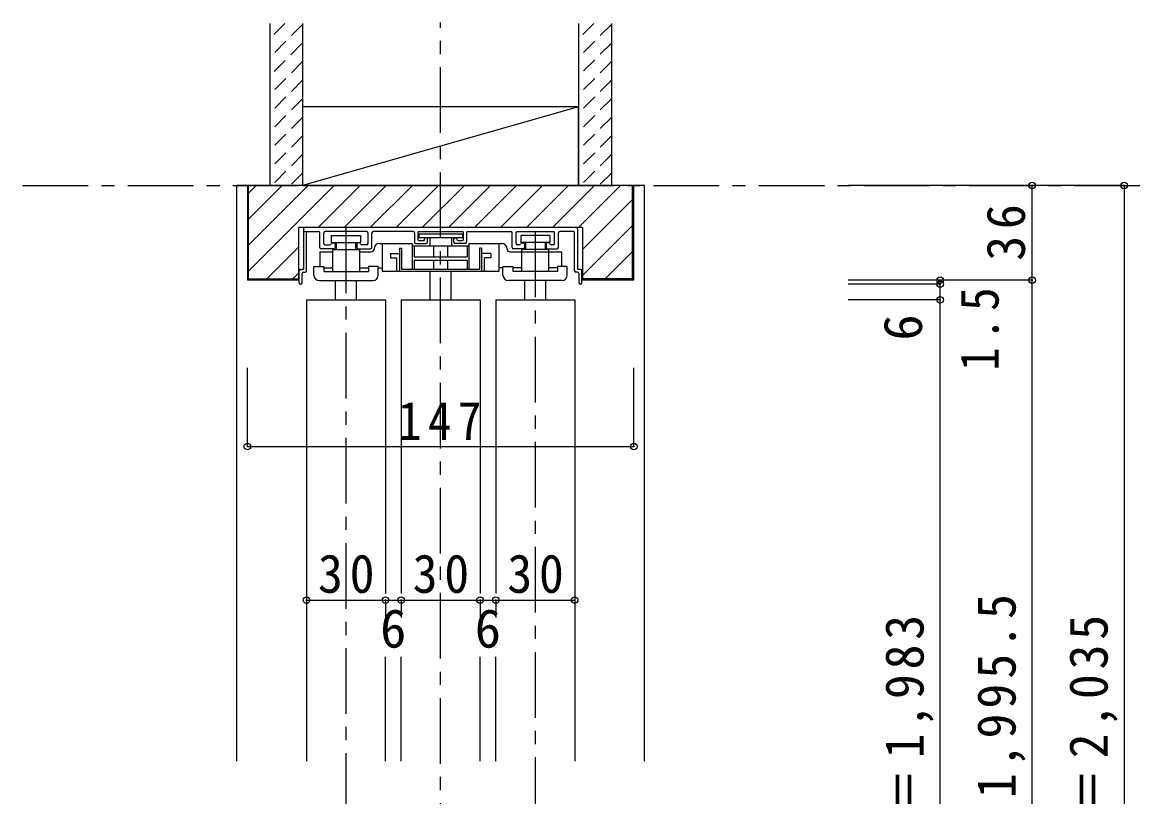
# Model space of a CAD drawing. Units: millimetres at full size, sheet at 1:5. Extents: x -973 to 977, y -718 to 696.
# Drawn here: x 136 to 565, y -299.2 to -5.2 of the extents above; entities that cross this region are included whole.
import ezdxf
from ezdxf.enums import TextEntityAlignment as Align

# ---------------------------------------------------------------- set-up
doc = ezdxf.new("R2010")
doc.units = ezdxf.units.MM
doc.header["$LTSCALE"] = 5
doc.header["$PDMODE"] = 32
doc.header["$PDSIZE"] = 2.5
doc.linetypes.add('CHAIN1', pattern=[8, 5, -1, 1, -1])
doc.linetypes.add('DASHED1', pattern=[1.8, 1.2, -0.6])
for name, color, linetype in [('0-1_通り芯', 4, 'CHAIN1'), ('0-2_柱', 7, 'Continuous'), ('0-3_仕上げ', 7, 'Continuous'), ('0-4_枠', 3, 'Continuous'), ('0-6_扉', 6, 'Continuous'), ('0-7_金物', 7, 'Continuous'), ('0-A_文字', 3, 'Continuous'), ('0-B_寸法', 7, 'Continuous'), ('0-C_ハッチ', 4, 'DASHED1')]:
    doc.layers.add(name, color=color, linetype=linetype)
doc.styles.add('ＭＳ ゴシック', font='')
doc.styles.get('ＭＳ ゴシック').set_extended_font_data('MS Gothic')

msp = doc.modelspace()

# ---------------------------------------------------------------- linework, layer by layer
at = {"layer": '0-1_通り芯'}
for p, q in [((294.986, -527.166), (294.986, -5.153)), ((135.986, -67.167), (564.986, -67.167)), ((258.986, -83.167), (258.986, -505.167)), ((330.986, -84.667), (330.986, -505.167))]:
    msp.add_line(p, q, dxfattribs=at)
at = {"layer": '0-2_柱'}
for p, q in [((242.486, -37.167), (242.486, -67.167)), ((347.486, -37.167), (242.486, -37.167)), ((347.486, -37.167), (242.486, -67.167)), ((347.486, -67.167), (347.486, -37.167)), ((242.486, -67.167), (347.486, -67.167))]:
    msp.add_line(p, q, dxfattribs=at)
at = {"layer": '0-3_仕上げ', "color": 2}
for p, q in [((229.986, -5.515), (229.986, -67.167)), ((242.486, -5.515), (242.486, -67.167)), ((347.486, -5.515), (347.486, -67.167)), ((359.986, -5.515), (359.986, -67.167)), ((242.486, -67.167), (229.986, -67.167)), ((359.986, -67.167), (347.486, -67.167))]:
    msp.add_line(p, q, dxfattribs=at)
at = {"layer": '0-4_枠', "color": 4}
for p, q in [((221.486, -67.167), (217.486, -67.167)), ((217.486, -286.167), (217.486, -67.167)), ((372.486, -67.167), (368.486, -67.167)), ((372.486, -286.167), (372.486, -67.167))]:
    msp.add_line(p, q, dxfattribs=at)
at = {"layer": '0-4_枠'}
for p, q in [((221.486, -67.167), (221.486, -103.167)), ((368.486, -67.167), (221.486, -67.167)), ((221.986, -102.667), (221.986, -67.167)), ((367.986, -102.667), (367.986, -67.167)), ((368.486, -103.167), (368.486, -67.167)), ((221.986, -102.667), (240.986, -102.667)), ((367.986, -102.667), (348.986, -102.667)), ((240.986, -103.167), (221.486, -103.167)), ((368.486, -103.167), (348.986, -103.167))]:
    msp.add_line(p, q, dxfattribs=at)
at = {"layer": '0-6_扉'}
for p, q in [((243.986, -110.667), (273.986, -110.667)), ((243.986, -110.667), (243.986, -286.167)), ((273.986, -110.667), (273.986, -222.366)), ((279.986, -110.667), (309.986, -110.667)), ((279.986, -110.667), (279.986, -222.366)), ((309.986, -110.667), (309.986, -222.366)), ((315.986, -110.667), (345.986, -110.667)), ((315.986, -110.667), (315.986, -222.366)), ((345.986, -110.667), (345.986, -286.167)), ((273.986, -286.167), (273.986, -246.526)), ((279.986, -286.167), (279.986, -246.526)), ((309.986, -286.167), (309.986, -246.526)), ((315.986, -286.167), (315.986, -246.526))]:
    msp.add_line(p, q, dxfattribs=at)
at = {"layer": '0-7_金物'}
for p, q in [((242.884, -83.667), (242.884, -99.067)), ((346.584, -83.167), (243.384, -83.167)), ((243.384, -84.667), (248.584, -84.667)), ((243.984, -99.667), (243.984, -85.167)), ((249.084, -90.767), (249.084, -85.167)), ((250.584, -89.267), (250.584, -85.167)), ((266.884, -84.667), (251.084, -84.667)), ((267.384, -89.267), (267.384, -85.167)), ((268.884, -90.767), (268.884, -85.167)), ((284.584, -84.667), (269.37, -84.667)), ((285.084, -85.167), (285.084, -88.767)), ((286.284, -85.167), (286.284, -87.567)), ((286.7, -85.529), (303.265, -85.529)), ((286.7, -85.529), (286.7, -86.909)), ((286.784, -84.667), (303.184, -84.667)), ((303.265, -85.529), (303.265, -86.909)), ((303.684, -87.567), (303.684, -85.167)), ((304.884, -85.167), (304.884, -88.767)), ((305.384, -84.667), (321.684, -84.667)), ((322.184, -90.767), (322.184, -85.167)), ((323.684, -89.267), (323.684, -85.167)), ((324.184, -84.667), (337.784, -84.667)), ((338.284, -89.267), (338.284, -85.167)), ((339.784, -90.767), (339.784, -85.167)), ((345.484, -84.667), (340.284, -84.667)), ((345.984, -99.667), (345.984, -85.167)), ((347.084, -83.667), (347.084, -99.067)), ((251.084, -89.767), (252.905, -89.767)), ((253.391, -86.22), (264.463, -86.22)), ((253.884, -88.967), (254.384, -88.967)), ((254.884, -89.467), (254.884, -90.767)), ((255.27, -88.79), (255.27, -91.443)), ((262.684, -88.79), (262.684, -91.443)), ((263.084, -89.467), (263.084, -90.767)), ((264.084, -88.967), (263.584, -88.967)), ((264.463, -86.22), (264.463, -88.79)), ((266.884, -89.767), (265.064, -89.767)), ((271.685, -89.227), (284.24, -89.227)), ((284.24, -89.227), (284.24, -99.032)), ((284.396, -90.054), (305.732, -90.054)), ((284.888, -90.054), (284.888, -94.243)), ((285.584, -89.267), (289.484, -89.267)), ((286.7, -86.909), (303.265, -86.909)), ((286.784, -88.067), (288.784, -88.067)), ((288.784, -87.567), (288.784, -88.067)), ((289.484, -87.067), (289.284, -87.067)), ((289.984, -88.767), (289.984, -87.567)), ((290.841, -86.995), (290.841, -90.101)), ((292.308, -90.054), (292.308, -94.243)), ((297.665, -90.054), (297.665, -94.243)), ((299.131, -86.995), (299.131, -90.101)), ((299.984, -88.767), (299.984, -87.567)), ((300.484, -87.067), (300.684, -87.067)), ((304.384, -89.267), (300.484, -89.267)), ((301.684, -88.067), (303.184, -88.067)), ((305.085, -90.054), (305.085, -94.243)), ((305.732, -89.227), (305.732, -99.032)), ((305.732, -89.227), (318.287, -89.227)), ((317.21, -99.752), (317.21, -89.227)), ((324.908, -89.767), (324.184, -89.767)), ((336.581, -86.22), (325.509, -86.22)), ((325.509, -86.22), (325.509, -88.79)), ((325.888, -88.967), (326.388, -88.967)), ((326.888, -89.467), (326.888, -90.767)), ((327.289, -88.79), (327.289, -91.443)), ((334.703, -88.79), (334.703, -91.443)), ((335.088, -89.467), (335.088, -90.767)), ((336.088, -88.967), (335.588, -88.967)), ((337.784, -89.767), (337.068, -89.767)), ((249.011, -92.37), (253.886, -92.37)), ((249.011, -92.37), (249.011, -97.983)), ((254.384, -91.267), (249.584, -91.267)), ((253.886, -91.443), (253.886, -99.86)), ((253.886, -91.443), (264.167, -91.443)), ((263.584, -91.267), (268.384, -91.267)), ((264.167, -91.443), (264.167, -99.86)), ((264.167, -92.37), (268.623, -92.37)), ((269.685, -91.227), (269.685, -91.37)), ((275.919, -93.05), (279.187, -93.05)), ((275.919, -93.05), (275.919, -94.712)), ((279.408, -91.001), (279.408, -99.752)), ((284.888, -94.243), (305.085, -94.243)), ((310.564, -91.001), (309.844, -91.001)), ((309.844, -91.001), (309.844, -99.032)), ((310.564, -91.001), (310.564, -99.752)), ((314.053, -93.05), (310.786, -93.05)), ((314.053, -93.05), (314.053, -94.712)), ((320.287, -91.37), (320.287, -91.227)), ((321.287, -92.37), (340.962, -92.37)), ((326.388, -91.267), (322.684, -91.267)), ((336.087, -91.443), (325.806, -91.443)), ((325.806, -91.443), (325.806, -99.86)), ((335.588, -91.267), (339.284, -91.267)), ((336.087, -91.443), (336.087, -99.86)), ((340.962, -92.37), (340.962, -97.983)), ((246.788, -101.296), (246.788, -97.983)), ((250.498, -98.422), (253.886, -98.422)), ((264.167, -98.422), (267.526, -98.422)), ((267.526, -97.983), (267.526, -99.86)), ((271.264, -98.422), (272.762, -98.422)), ((275.919, -94.712), (278.301, -94.712)), ((278.301, -99.752), (278.301, -94.712)), ((284.888, -95.537), (284.888, -99.032)), ((284.888, -95.537), (305.085, -95.537)), ((292.308, -95.537), (292.308, -99.032)), ((297.665, -95.537), (297.665, -99.032)), ((305.085, -95.537), (305.085, -99.032)), ((314.053, -94.712), (311.672, -94.712)), ((311.672, -99.752), (311.672, -94.712)), ((318.708, -98.422), (317.21, -98.422)), ((322.446, -97.983), (322.446, -99.86)), ((325.806, -98.422), (322.446, -98.422)), ((339.474, -98.422), (336.087, -98.422)), ((241.234, -104.167), (241.234, -99.567)), ((241.734, -99.067), (242.384, -99.067)), ((242.334, -104.167), (242.334, -100.667)), ((242.834, -100.167), (243.484, -100.167)), ((250.526, -99.86), (267.526, -99.86)), ((280.128, -99.032), (309.844, -99.032)), ((290.986, -110.667), (290.986, -99.752)), ((298.986, -110.667), (298.986, -99.752)), ((339.446, -99.86), (322.446, -99.86)), ((347.134, -100.167), (346.484, -100.167)), ((348.234, -99.067), (347.584, -99.067)), ((347.634, -104.167), (347.634, -100.667)), ((348.734, -104.167), (348.734, -99.567)), ((241.734, -104.667), (241.834, -104.667)), ((248.788, -103.296), (269.218, -103.296)), ((254.986, -110.667), (254.986, -103.296)), ((262.986, -110.667), (262.986, -103.296)), ((341.185, -103.296), (320.755, -103.296)), ((326.986, -110.667), (326.986, -103.296)), ((334.986, -110.667), (334.986, -103.296)), ((348.234, -104.667), (348.134, -104.667))]:
    msp.add_line(p, q, dxfattribs=at)
for points in [[(253.391, -86.22), (253.391, -88.79), (264.463, -88.79)], [(272.762, -89.395), (272.762, -99.752), (317.21, -99.752)], [(336.581, -86.22), (336.581, -88.79), (325.509, -88.79)], [(279.408, -91.001), (280.128, -91.001), (280.128, -99.032)], [(246.788, -97.983), (250.526, -97.983), (250.526, -99.86)], [(271.264, -101.296), (271.264, -97.983), (267.526, -97.983)], [(318.708, -101.296), (318.708, -97.983), (322.446, -97.983)], [(343.185, -101.296), (343.185, -97.983), (339.446, -97.983), (339.446, -99.86)]]:
    msp.add_lwpolyline(points, dxfattribs=at)
for centre, radius, start, end in [((243.384, -83.667), 0.5, 90, 180), ((243.384, -85.167), 0.5, 90, 180), ((244.484, -85.167), 0.5, 90, 180), ((248.584, -85.167), 0.5, 0, 90), ((251.084, -85.167), 0.5, 90, 180), ((266.884, -85.167), 0.5, 0, 90), ((269.384, -85.167), 0.5, 90, 180), ((284.584, -85.167), 0.5, 0, 90), ((286.784, -85.167), 0.5, 90, 180), ((303.184, -85.167), 0.5, 0, 90), ((305.384, -85.167), 0.5, 90, 180), ((321.684, -85.167), 0.5, 0, 90), ((324.184, -85.167), 0.5, 90, 180), ((337.784, -85.167), 0.5, 0, 90), ((340.284, -85.167), 0.5, 90, 180), ((345.484, -85.167), 0.5, 0, 90), ((346.584, -83.667), 0.5, 0, 90), ((251.084, -89.267), 0.5, 180, 270), ((252.905, -89.267), 0.5, 270, 348.46303), ((253.884, -89.467), 0.5, 90, 168.46303), ((254.384, -89.467), 0.5, 0, 90), ((263.584, -89.467), 0.5, 90, 180), ((264.084, -89.467), 0.5, 11.53696, 90), ((265.064, -89.267), 0.5, 191.53696, 270), ((266.884, -89.267), 0.5, 270, 0), ((271.685, -91.227), 2, 90, 180), ((285.584, -88.767), 0.5, 180, 270), ((286.784, -87.567), 0.5, 180, 270), ((289.284, -87.567), 0.5, 90, 180), ((289.484, -87.567), 0.5, 0, 90), ((289.484, -88.767), 0.5, 270, 0), ((300.484, -87.567), 0.5, 90, 180), ((300.484, -88.767), 0.5, 180, 270), ((300.684, -87.567), 0.5, 0, 90), ((301.684, -87.567), 0.5, 180, 270), ((303.184, -87.567), 0.5, 270, 0), ((304.384, -88.767), 0.5, 270, 0), ((318.287, -91.227), 2, 0, 90), ((324.184, -89.267), 0.5, 180, 270), ((324.908, -89.267), 0.5, 270, 348.46304), ((325.888, -89.467), 0.5, 90, 168.46304), ((326.388, -89.467), 0.5, 0, 90), ((335.588, -89.467), 0.5, 90, 180), ((336.088, -89.467), 0.5, 11.53697, 90), ((337.068, -89.267), 0.5, 191.53697, 270), ((337.784, -89.267), 0.5, 270, 0), ((249.584, -90.767), 0.5, 180, 270), ((254.384, -90.767), 0.5, 270, 0), ((263.584, -90.767), 0.5, 180, 270), ((268.384, -90.767), 0.5, 270, 0), ((268.685, -91.37), 1, 270, 0), ((321.287, -91.37), 1, 180, 270), ((321.287, -91.37), 1, 180, 270), ((322.684, -90.767), 0.5, 180, 270), ((326.388, -90.767), 0.5, 270, 0), ((335.588, -90.767), 0.5, 180, 270), ((339.284, -90.767), 0.5, 270, 0), ((242.384, -98.567), 0.5, 270, 0), ((347.584, -98.567), 0.5, 180, 270), ((241.734, -99.567), 0.5, 90, 180), ((242.834, -100.667), 0.5, 90, 180), ((243.484, -99.667), 0.5, 270, 0), ((248.788, -101.296), 2, 180, 270), ((269.264, -101.296), 2, 270, 0), ((320.708, -101.296), 2, 180, 270), ((341.185, -101.296), 2, 270, 0), ((346.484, -99.667), 0.5, 180, 270), ((347.134, -100.667), 0.5, 0, 90), ((348.234, -99.567), 0.5, 0, 90), ((241.734, -104.167), 0.5, 180, 270), ((241.834, -104.167), 0.5, 270, 0), ((348.134, -104.167), 0.5, 180, 270), ((348.234, -104.167), 0.5, 270, 0)]:
    msp.add_arc(centre, radius, start, end, dxfattribs=at)
at = {"layer": '0-A_文字'}
for p, q in [((240.986, -83.167), (240.986, -103.167)), ((348.986, -83.167), (240.986, -83.167)), ((348.986, -83.167), (348.986, -103.167))]:
    msp.add_line(p, q, dxfattribs=at)
at = {"layer": '0-B_寸法', "color": 4}
for p, q in [((554.986, -67.167), (449.986, -67.167)), ((519.986, -103.167), (519.986, -67.167)), ((554.986, -67.167), (554.986, -517.167)), ((519.986, -103.167), (449.986, -103.167)), ((484.986, -104.667), (449.986, -104.667)), ((484.986, -104.667), (484.986, -103.167)), ((484.986, -110.667), (484.986, -104.667)), ((519.986, -505.167), (519.986, -103.167)), ((484.986, -110.667), (449.986, -110.667)), ((484.986, -496.667), (484.986, -110.667)), ((221.486, -166.471), (221.486, -136.471)), ((368.486, -166.471), (368.486, -136.471)), ((221.486, -166.471), (368.486, -166.471)), ((243.986, -224.866), (273.986, -224.866)), ((273.986, -224.866), (273.986, -231.526)), ((273.986, -224.866), (279.986, -224.866)), ((279.986, -224.866), (279.986, -231.526)), ((279.986, -224.866), (309.986, -224.866)), ((309.986, -224.866), (309.986, -231.526)), ((309.986, -224.866), (315.986, -224.866)), ((315.986, -224.866), (315.986, -231.526)), ((315.986, -224.866), (345.986, -224.866))]:
    msp.add_line(p, q, dxfattribs=at)
at = {"layer": '0-B_寸法'}
for p in [(519.986, -67.167), (554.986, -67.167), (484.986, -103.167), (519.986, -103.167), (484.986, -104.667), (484.986, -110.667), (221.486, -166.471), (368.486, -166.471), (243.986, -224.866), (273.986, -224.866), (279.986, -224.866), (309.986, -224.866), (315.986, -224.866), (345.986, -224.866)]:
    msp.add_point(p, dxfattribs=at)
at = {"layer": '0-C_ハッチ'}
for p, q in [((235.777, -5.515), (229.986, -11.307)), ((242.486, -5.878), (229.986, -18.378)), ((353.277, -5.515), (347.486, -11.307)), ((359.986, -5.878), (347.486, -18.378)), ((242.268, -13.167), (229.986, -25.449)), ((359.986, -12.949), (347.486, -25.449)), ((242.486, -20.02), (229.986, -32.52)), ((359.986, -20.02), (347.486, -32.52)), ((242.486, -27.091), (229.986, -39.591)), ((359.986, -27.091), (347.486, -39.591)), ((242.486, -34.162), (229.986, -46.662)), ((359.986, -34.162), (347.486, -46.662)), ((242.486, -41.233), (229.986, -53.733)), ((359.986, -41.233), (347.486, -53.733)), ((242.486, -48.304), (229.986, -60.804)), ((359.986, -48.304), (347.486, -60.804)), ((242.486, -55.375), (230.695, -67.167)), ((359.986, -55.375), (348.195, -67.167)), ((242.486, -62.446), (237.766, -67.167)), ((359.986, -62.446), (355.266, -67.167))]:
    msp.add_line(p, q, dxfattribs=at)
at = {"layer": '0-C_ハッチ', "linetype": 'Continuous'}
for p, q in [((221.986, -70.027), (224.846, -67.167)), ((221.986, -99.725), (254.545, -67.167)), ((221.986, -89.826), (244.645, -67.167)), ((234.746, -67.167), (221.986, -79.926)), ((248.444, -83.167), (264.444, -67.167)), ((258.344, -83.167), (274.344, -67.167)), ((268.243, -83.167), (284.243, -67.167)), ((278.143, -83.167), (294.143, -67.167)), ((288.042, -83.167), (304.042, -67.167)), ((297.942, -83.167), (313.942, -67.167)), ((307.841, -83.167), (323.841, -67.167)), ((317.741, -83.167), (333.741, -67.167)), ((327.64, -83.167), (343.64, -67.167)), ((337.54, -83.167), (353.54, -67.167)), ((347.439, -83.167), (363.439, -67.167)), ((348.986, -91.519), (367.986, -72.519)), ((348.986, -101.419), (367.986, -82.419)), ((228.944, -102.667), (240.986, -90.625)), ((357.638, -102.667), (367.986, -92.318)), ((238.844, -102.667), (240.986, -100.524)), ((367.537, -102.667), (367.986, -102.218))]:
    msp.add_line(p, q, dxfattribs=at)

# ---------------------------------------------------------------- texts
at = {"layer": '0-B_寸法', "style": 'ＭＳ ゴシック'}
msp.add_text('6', height=14.66, rotation=90, dxfattribs=at).set_placement((482.486, -126.159), align=Align.BOTTOM_LEFT)
for p in [(271.986, -247.366), (307.986, -247.366)]:
    msp.add_text('6', height=14.66, dxfattribs=at).set_placement(p, align=Align.BOTTOM_LEFT)
at = {"layer": '0-B_寸法', "char_height": 14.66, "attachment_point": 7, "rotation": 90, "style": 'ＭＳ ゴシック'}
for s, insert in [('\\T1.27;\\W0.95;36', (517.486, -95.792)), ('\\T1.27;\\W0.9;1.5', (507.486, -137.667)), ('\\T1.2;\\W0.95;枠内＝1,995.5', (517.486, -368.667)), ('\\T1.19;\\W0.95;ＤＨ＝1,983', (482.486, -352.917)), ('\\T1.19;\\W0.95;枠外＝2,035', (552.486, -352.917))]:
    msp.add_mtext(s, dxfattribs=dict(at, insert=insert))
at = {"layer": '0-B_寸法', "char_height": 14.66, "attachment_point": 7, "style": 'ＭＳ ゴシック'}
for s, insert in [('\\T1.27;\\W0.9;147', (278.736, -163.971)), ('\\T1.27;\\W0.95;30', (248.361, -222.366)), ('\\T1.27;\\W0.95;30', (284.361, -222.366)), ('\\T1.27;\\W0.95;30', (320.361, -222.366))]:
    msp.add_mtext(s, dxfattribs=dict(at, insert=insert))

doc.saveas('drawing.dxf')
